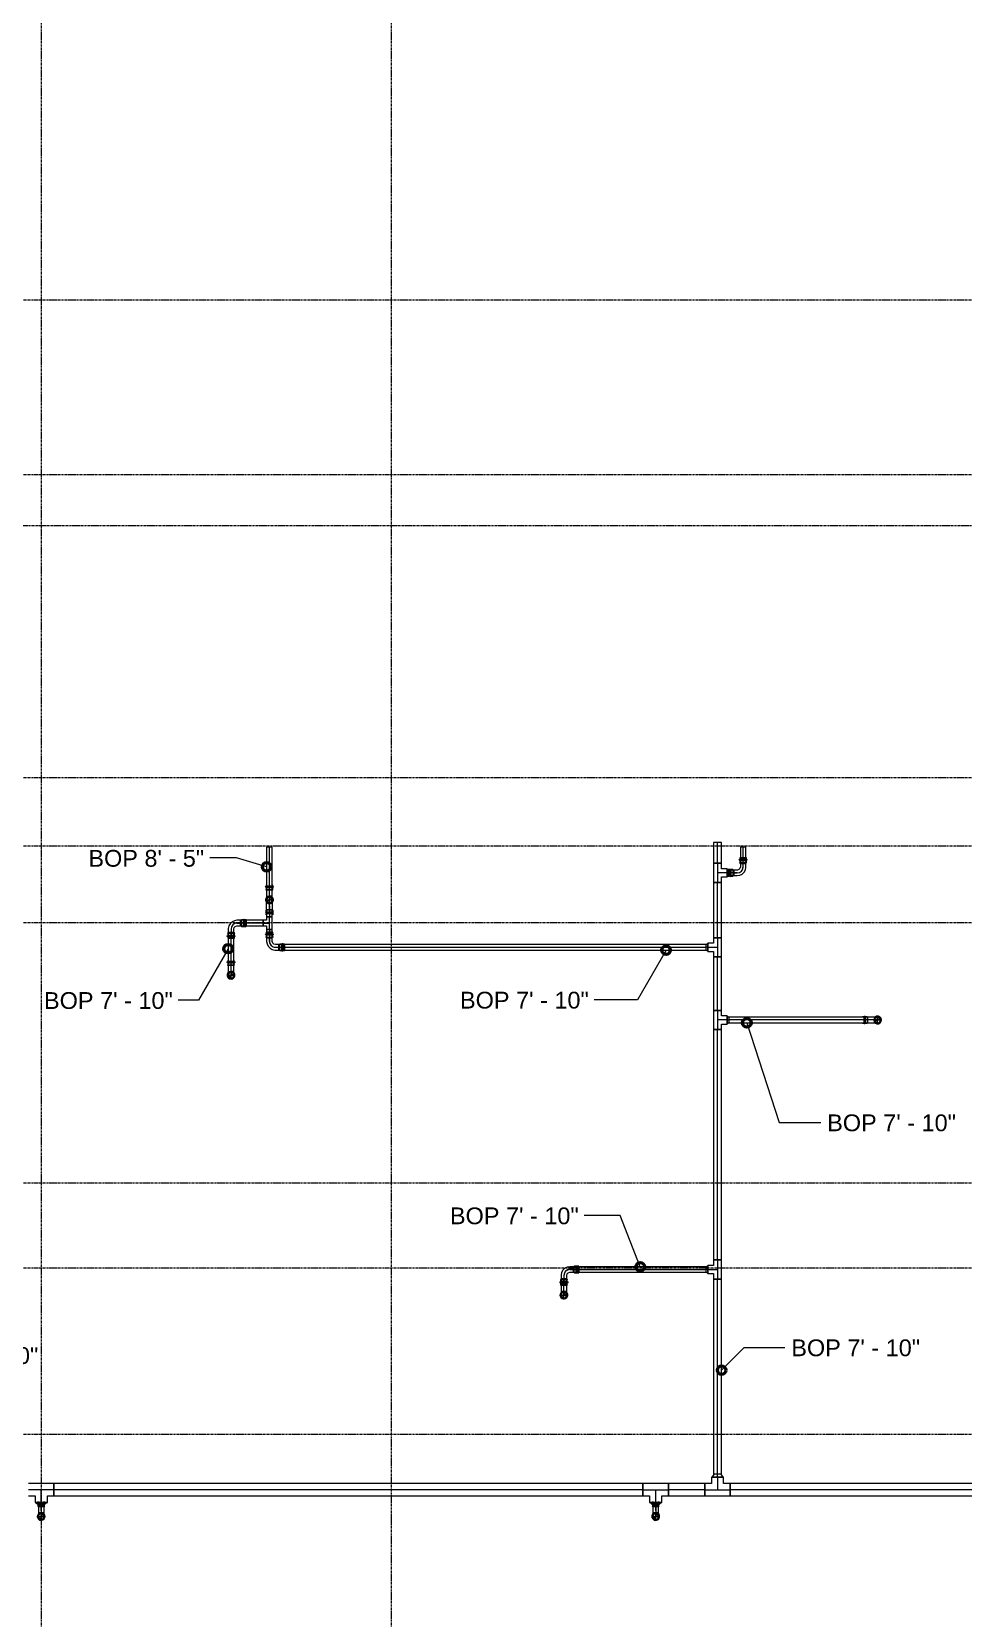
# Model space of a CAD drawing. Header units: inches. Extents: x -3679 to 241, y -496 to 1784.
# Drawn here: x -1686.2 to -1467.9, y 295.9 to 667.8 of the extents above; entities that cross this region are included whole.
import ezdxf

# ---------------------------------------------------------------- set-up
doc = ezdxf.new("R2010")
doc.units = ezdxf.units.IN
doc.header["$MEASUREMENT"] = 0
doc.linetypes.add('Grid Line', pattern=[0.875, 0.5, -0.125, 0.125, -0.125])
for name, color, linetype, lineweight in [('G-ANNO-DIMS', 251, 'Continuous', 9), ('P-PIPE', 1, 'Continuous', 9), ('P-PIPE-CNTR', 1, 'Continuous', 9), ('S-GRID', 8, 'Continuous', 9)]:
    doc.layers.add(name, color=color, linetype=linetype, lineweight=lineweight)
doc.styles.add('Arial', font='arial.ttf', dxfattribs={"height": 3.934132})

# ---------------------------------------------------------------- blocks, each defined once
blk = doc.blocks.new('Victaulic-VicPress316-Elbow 90-45deg Style P568_P571 - Standard-523083-FOURTH LEVEL')
at = {"layer": 'P-PIPE'}
for p, q in [((-3064.18, 1028.04), (-3064.52, 1028.04)), ((-3063.22, 1027.94), (-3064.52, 1027.94)), ((-3064.52, 1027.28), (-3064.52, 1027.28)), ((-3064.52, 1027.28), (-3064.52, 1027.28)), ((-3064.52, 1027.28), (-3064.52, 1027.28)), ((-3064.52, 1027.28), (-3064.52, 1027.28)), ((-3064.18, 1027.28), (-3064.18, 1027.28)), ((-3064.18, 1027.28), (-3064.18, 1027.28)), ((-3063.44, 1028.04), (-3063.89, 1028.04)), ((-3063.89, 1027.28), (-3063.89, 1027.28)), ((-3063.89, 1027.28), (-3063.89, 1027.28)), ((-3062.39, 1027.94), (-3063.33, 1027.94)), ((-3063.33, 1027.94), (-3063.33, 1027.28)), ((-3063.33, 1027.28), (-3063.33, 1027.94)), ((-3063.33, 1027.28), (-3063.33, 1026.62)), ((-3063.33, 1026.62), (-3063.33, 1027.28)), ((-3062.39, 1027.28), (-3063.33, 1027.28)), ((-3063.22, 1027.28), (-3063.22, 1027.28)), ((-3063.22, 1027.28), (-3063.22, 1027.28)), ((-3062.39, 1027.28), (-3061, 1027.28)), ((-3061, 1027.28), (-3061, 1027.28)), ((-3064.52, 1026.62), (-3063.22, 1026.62)), ((-3064.52, 1026.51), (-3064.18, 1026.51)), ((-3063.89, 1026.51), (-3063.44, 1026.51)), ((-3063.33, 1026.62), (-3062.39, 1026.62))]:
    blk.add_line(p, q, dxfattribs=at)
at = {"layer": 'P-PIPE', "flags": 128}
for points in [[(-3064.18, 1028.04), (-3064.11, 1028.17), (-3063.98, 1028.18), (-3063.89, 1028.07), (-3063.89, 1028.04)], [(-3064.18, 1028.04), (-3064.18, 1027.95), (-3064.18, 1027.7), (-3064.18, 1027.34), (-3064.18, 1027.28)], [(-3064.18, 1027.28), (-3064.18, 1027.64), (-3064.18, 1027.92), (-3064.18, 1028.04), (-3064.18, 1028.04)], [(-3064.18, 1026.51), (-3064.18, 1026.6), (-3064.18, 1026.86), (-3064.18, 1027.21), (-3064.18, 1027.28)], [(-3064.18, 1027.28), (-3064.18, 1026.91), (-3064.18, 1026.64), (-3064.18, 1026.51), (-3064.18, 1026.51)], [(-3063.89, 1028.04), (-3063.89, 1027.95), (-3063.89, 1027.7), (-3063.89, 1027.34), (-3063.89, 1027.28)], [(-3063.89, 1027.28), (-3063.89, 1027.64), (-3063.89, 1027.92), (-3063.89, 1028.04), (-3063.89, 1028.04)], [(-3063.89, 1026.51), (-3063.89, 1026.6), (-3063.89, 1026.86), (-3063.89, 1027.21), (-3063.89, 1027.28)], [(-3063.89, 1027.28), (-3063.89, 1026.91), (-3063.89, 1026.64), (-3063.89, 1026.51), (-3063.89, 1026.51)], [(-3063.44, 1028.04), (-3063.24, 1027.96), (-3063.22, 1027.94)], [(-3061, 1027.94), (-3061.09, 1027.94), (-3061.36, 1027.94), (-3061.76, 1027.94), (-3062.25, 1027.94), (-3062.39, 1027.94)], [(-3060.09, 1027.28), (-3060.18, 1027.68), (-3060.44, 1028), (-3060.81, 1028.17), (-3061.22, 1028.16), (-3061.58, 1027.98), (-3061.83, 1027.65), (-3061.91, 1027.28)], [(-3061.91, 1027.28), (-3061.82, 1026.88), (-3061.56, 1026.56), (-3061.19, 1026.39), (-3060.78, 1026.39), (-3060.42, 1026.58), (-3060.17, 1026.91), (-3060.09, 1027.28)], [(-3060.23, 1027.28), (-3060.33, 1027.64), (-3060.58, 1027.92), (-3060.93, 1028.04), (-3061.3, 1027.98), (-3061.6, 1027.75), (-3061.75, 1027.41), (-3061.77, 1027.28)], [(-3061.77, 1027.28), (-3061.67, 1026.91), (-3061.42, 1026.64), (-3061.07, 1026.51), (-3060.7, 1026.57), (-3060.4, 1026.8), (-3060.25, 1027.15), (-3060.23, 1027.28)], [(-3063.89, 1026.51), (-3063.96, 1026.39), (-3064.1, 1026.38), (-3064.18, 1026.49), (-3064.18, 1026.51)], [(-3063.22, 1026.62), (-3063.41, 1026.51), (-3063.44, 1026.51)], [(-3062.39, 1026.62), (-3061.89, 1026.62), (-3061.46, 1026.62), (-3061.15, 1026.62), (-3061.01, 1026.62), (-3061, 1026.62)]]:
    blk.add_lwpolyline(points, dxfattribs=at)
at = {"layer": 'P-PIPE'}
for radius, start, end in [(0.767, 0, 180), (0.766, 0, 180), (0.766, 0, 180), (0.766, 180, 0), (0.767, 180, 0), (0.767, 180, 0), (0.657, 0, 180), (0.657, 0, 180), (0.657, 90, 180), (0.658, 180, 0), (0.658, 180, 0), (0.657, 180, 270), (0.658, 0, 90), (0.658, 270, 0)]:
    blk.add_arc((-3061, 1027.28), radius, start, end, dxfattribs=at)
blk = doc.blocks.new('Victaulic-VicPress316-Elbow 90-45deg Style P568_P571 - Standard-V1-FOURTH LEVEL')
at = {"layer": 'P-PIPE'}
for p, q in [((-3.18, 0.77), (-3.52, 0.77)), ((-3.52, 0.77), (-3.52, -0.77)), ((-3.52, -0.77), (-3.52, 0.77)), ((-2.22, 0.66), (-3.52, 0.66)), ((-3.52, -0.66), (-3.52, 0.66)), ((-3.52, 0.66), (-3.52, -0.66)), ((-3.18, -0.77), (-3.18, 0.77)), ((-3.18, 0.77), (-3.18, -0.77)), ((-2.44, 0.77), (-2.89, 0.77)), ((-2.89, -0.77), (-2.89, 0.77)), ((-2.89, 0.77), (-2.89, -0.77)), ((-1.39, 0.66), (-2.33, 0.66)), ((-2.33, 0), (-2.33, 0.66)), ((-2.33, 0.66), (-2.33, 0)), ((-2.22, -0.66), (-2.22, 0.66)), ((-2.22, 0.66), (-2.22, -0.66)), ((-0.77, 3.52), (-0.77, 3.18)), ((0.77, 3.52), (-0.77, 3.52)), ((-0.77, 3.52), (0.77, 3.52)), ((-0.77, 3.18), (0.77, 3.18)), ((0.77, 3.18), (-0.77, 3.18)), ((-0.77, 2.89), (-0.77, 2.44)), ((-0.77, 2.89), (0.77, 2.89)), ((0.77, 2.89), (-0.77, 2.89)), ((-0.66, 3.52), (-0.66, 2.22)), ((-0.66, 3.52), (0.66, 3.52)), ((0.66, 3.52), (-0.66, 3.52)), ((-0.66, 2.33), (-0.66, 1.39)), ((0, 2.33), (-0.66, 2.33)), ((-0.66, 2.33), (0, 2.33)), ((-0.66, 2.22), (0.66, 2.22)), ((0.66, 2.22), (-0.66, 2.22)), ((0, 2.33), (0.66, 2.33)), ((0.66, 2.33), (0, 2.33)), ((0, 1.39), (0, 2.33)), ((0.66, 2.22), (0.66, 3.52)), ((0.66, 1.39), (0.66, 2.33)), ((0.77, 3.18), (0.77, 3.52)), ((0.77, 2.44), (0.77, 2.89)), ((-3.52, -0.66), (-2.22, -0.66)), ((-3.52, -0.77), (-3.18, -0.77)), ((-2.89, -0.77), (-2.44, -0.77)), ((-2.33, 0), (-2.33, -0.66)), ((-2.33, -0.66), (-2.33, 0)), ((-1.39, 0), (-2.33, 0)), ((-2.33, -0.66), (-1.39, -0.66))]:
    blk.add_line(p, q, dxfattribs=at)
at = {"layer": 'P-PIPE', "flags": 128}
for points in [[(-3.18, 0.77), (-3.11, 0.89), (-2.98, 0.9), (-2.89, 0.79), (-2.89, 0.77)], [(-3.18, 0.77), (-3.18, 0.67), (-3.18, 0.42), (-3.18, 0.07), (-3.18, -0.3), (-3.18, -0.6), (-3.18, -0.75), (-3.18, -0.77)], [(-3.18, -0.77), (-3.18, -0.67), (-3.18, -0.42), (-3.18, -0.07), (-3.18, 0.3), (-3.18, 0.6), (-3.18, 0.75), (-3.18, 0.77)], [(-2.89, -0.77), (-2.89, -0.67), (-2.89, -0.42), (-2.89, -0.07), (-2.89, 0.3), (-2.89, 0.6), (-2.89, 0.75), (-2.89, 0.77)], [(-2.89, 0.77), (-2.89, 0.67), (-2.89, 0.42), (-2.89, 0.07), (-2.89, -0.3), (-2.89, -0.6), (-2.89, -0.75), (-2.89, -0.77)], [(-2.44, 0.77), (-2.24, 0.68), (-2.22, 0.66)], [(-0.66, 1.39), (-0.75, 1.04), (-1, 0.77), (-1.35, 0.66), (-1.39, 0.66)], [(-1.39, -0.66), (-0.78, -0.56), (-0.23, -0.29), (0.22, 0.13), (0.53, 0.67), (0.65, 1.27), (0.66, 1.39)], [(-0.77, 2.89), (-0.89, 2.96), (-0.9, 3.1), (-0.79, 3.18), (-0.77, 3.18)], [(0.77, 3.18), (0.67, 3.18), (0.42, 3.18), (0.07, 3.18), (-0.3, 3.18), (-0.6, 3.18), (-0.75, 3.18), (-0.77, 3.18)], [(-0.77, 3.18), (-0.67, 3.18), (-0.42, 3.18), (-0.07, 3.18), (0.3, 3.18), (0.6, 3.18), (0.75, 3.18), (0.77, 3.18)], [(-0.77, 2.89), (-0.67, 2.89), (-0.42, 2.89), (-0.07, 2.89), (0.3, 2.89), (0.6, 2.89), (0.75, 2.89), (0.77, 2.89)], [(0.77, 2.89), (0.67, 2.89), (0.42, 2.89), (0.07, 2.89), (-0.3, 2.89), (-0.6, 2.89), (-0.75, 2.89), (-0.77, 2.89)], [(-0.66, 2.22), (-0.77, 2.41), (-0.77, 2.44)], [(0.77, 2.44), (0.68, 2.24), (0.66, 2.22)], [(0.77, 3.18), (0.89, 3.11), (0.9, 2.98), (0.79, 2.89), (0.77, 2.89)], [(-2.89, -0.77), (-2.96, -0.89), (-3.1, -0.9), (-3.18, -0.79), (-3.18, -0.77)], [(-2.22, -0.66), (-2.41, -0.77), (-2.44, -0.77)]]:
    blk.add_lwpolyline(points, dxfattribs=at)
at = {"layer": 'P-PIPE'}
blk.add_arc((-1.39, 1.39), 1.39, 270, 0, dxfattribs=at)
blk = doc.blocks.new('Victaulic-VicPress316-Elbow 90-45deg Style P568_P571 - Standard-V2-FOURTH LEVEL')
at = {"layer": 'P-PIPE'}
for p, q in [((-3203.81, 730.05), (-3203.81, 729.6)), ((-3203.81, 729.31), (-3203.81, 728.97)), ((-3203.7, 731.1), (-3203.7, 730.16)), ((-3203.7, 730.27), (-3203.7, 728.97)), ((-3203.05, 730.16), (-3203.7, 730.16)), ((-3203.7, 730.16), (-3203.05, 730.16)), ((-3203.05, 732.49), (-3203.05, 732.49)), ((-3203.05, 732.49), (-3203.05, 731.1)), ((-3203.05, 731.1), (-3203.05, 730.16)), ((-3203.05, 730.27), (-3203.05, 730.27)), ((-3203.05, 730.27), (-3203.05, 730.27)), ((-3202.39, 730.16), (-3203.05, 730.16)), ((-3203.05, 730.16), (-3202.39, 730.16)), ((-3203.05, 729.6), (-3203.05, 729.6)), ((-3203.05, 729.6), (-3203.05, 729.6)), ((-3203.05, 729.31), (-3203.05, 729.31)), ((-3203.05, 729.31), (-3203.05, 729.31)), ((-3202.39, 730.16), (-3202.39, 731.1)), ((-3202.39, 728.97), (-3202.39, 730.27)), ((-3202.28, 729.6), (-3202.28, 730.05)), ((-3202.28, 728.97), (-3202.28, 729.31)), ((-3203.05, 728.97), (-3203.05, 728.97)), ((-3203.05, 728.97), (-3203.05, 728.97)), ((-3203.05, 728.97), (-3203.05, 728.97)), ((-3203.05, 728.97), (-3203.05, 728.97))]:
    blk.add_line(p, q, dxfattribs=at)
at = {"layer": 'P-PIPE', "flags": 128}
for points in [[(-3203.05, 733.4), (-3203.45, 733.31), (-3203.76, 733.05), (-3203.94, 732.68), (-3203.93, 732.27), (-3203.75, 731.91), (-3203.42, 731.66), (-3203.05, 731.58)], [(-3203.05, 733.26), (-3203.41, 733.16), (-3203.69, 732.91), (-3203.81, 732.56), (-3203.75, 732.19), (-3203.52, 731.89), (-3203.18, 731.74), (-3203.05, 731.72)], [(-3203.05, 731.58), (-3202.65, 731.67), (-3202.33, 731.93), (-3202.15, 732.3), (-3202.16, 732.71), (-3202.35, 733.07), (-3202.67, 733.32), (-3203.05, 733.4)], [(-3203.05, 731.72), (-3202.68, 731.82), (-3202.41, 732.07), (-3202.28, 732.42), (-3202.34, 732.79), (-3202.57, 733.09), (-3202.91, 733.24), (-3203.05, 733.26)], [(-3203.81, 729.31), (-3203.93, 729.38), (-3203.94, 729.51), (-3203.83, 729.6), (-3203.81, 729.6)], [(-3203.81, 730.05), (-3203.72, 730.25), (-3203.7, 730.27)], [(-3203.81, 729.6), (-3203.72, 729.6), (-3203.47, 729.6), (-3203.11, 729.6), (-3203.05, 729.6)], [(-3203.05, 729.6), (-3203.41, 729.6), (-3203.69, 729.6), (-3203.81, 729.6), (-3203.81, 729.6)], [(-3203.81, 729.31), (-3203.72, 729.31), (-3203.47, 729.31), (-3203.11, 729.31), (-3203.05, 729.31)], [(-3203.05, 729.31), (-3203.41, 729.31), (-3203.69, 729.31), (-3203.81, 729.31), (-3203.81, 729.31)], [(-3203.7, 732.49), (-3203.7, 732.4), (-3203.7, 732.13), (-3203.7, 731.73), (-3203.7, 731.24), (-3203.7, 731.1)], [(-3202.28, 729.6), (-3202.37, 729.6), (-3202.62, 729.6), (-3202.98, 729.6), (-3203.05, 729.6)], [(-3203.05, 729.6), (-3202.68, 729.6), (-3202.41, 729.6), (-3202.28, 729.6), (-3202.28, 729.6)], [(-3202.28, 729.31), (-3202.37, 729.31), (-3202.62, 729.31), (-3202.98, 729.31), (-3203.05, 729.31)], [(-3203.05, 729.31), (-3202.68, 729.31), (-3202.41, 729.31), (-3202.28, 729.31), (-3202.28, 729.31)], [(-3202.39, 731.1), (-3202.39, 731.6), (-3202.39, 732.03), (-3202.39, 732.34), (-3202.39, 732.48), (-3202.39, 732.49)], [(-3202.39, 730.27), (-3202.28, 730.08), (-3202.28, 730.05)], [(-3202.28, 729.6), (-3202.16, 729.53), (-3202.15, 729.39), (-3202.26, 729.31), (-3202.28, 729.31)]]:
    blk.add_lwpolyline(points, dxfattribs=at)
at = {"layer": 'P-PIPE'}
for radius, start, end in [(0.767, 90, 270), (0.767, 90, 270), (0.767, 90, 270), (0.658, 90, 270), (0.658, 90, 270), (0.658, 90, 180), (0.766, 270, 90), (0.766, 270, 90), (0.766, 270, 90), (0.658, 270, 90), (0.657, 270, 90), (0.658, 0, 90), (0.658, 180, 270), (0.658, 270, 0)]:
    blk.add_arc((-3203.05, 732.49), radius, start, end, dxfattribs=at)

msp = doc.modelspace()

# ---------------------------------------------------------------- linework, layer by layer
at = {"layer": 'G-ANNO-DIMS'}
for p, q in [((-1638.21, 474.14), (-1644.52, 474.14)), ((-1631.17, 472.04), (-1638.21, 474.14)), ((-1640.17, 452.86), (-1647.13, 440.8)), ((-1537.58, 452.52), (-1544.29, 440.89)), ((-1647.13, 440.8), (-1651.88, 440.8)), ((-1544.29, 440.89), (-1554.4, 440.89)), ((-1518.66, 435.48), (-1511.04, 412.13)), ((-1511.04, 412.13), (-1501.32, 412.13)), ((-1548.35, 390.32), (-1556.76, 390.32)), ((-1543.62, 378.29), (-1548.35, 390.32)), ((-1524.56, 354.06), (-1519.25, 359.38)), ((-1519.25, 359.38), (-1509.73, 359.38))]:
    msp.add_line(p, q, dxfattribs=at)
at = {"layer": 'G-ANNO-DIMS', "lineweight": 50}
for centre in [(-1631.17, 472.04), (-1640.17, 452.86), (-1537.58, 452.52), (-1518.66, 435.48), (-1543.62, 378.29), (-1524.56, 354.06)]:
    msp.add_circle(centre, 1, dxfattribs=at)
at = {"layer": 'P-PIPE'}
for p, q in [((-1631.17, 476.64), (-1631.17, 466.64)), ((-1629.86, 476.64), (-1631.17, 476.64)), ((-1629.86, 466.64), (-1629.86, 476.64)), ((-1526.46, 477.75), (-1526.46, 472.88)), ((-1524.56, 477.75), (-1526.46, 477.75)), ((-1524.56, 472.88), (-1524.56, 477.75)), ((-1520.17, 476.64), (-1520.17, 472.97)), ((-1518.86, 476.64), (-1520.17, 476.64)), ((-1518.86, 472.97), (-1518.86, 476.64)), ((-1526.47, 472.88), (-1526.47, 468.39)), ((-1524.56, 472.88), (-1526.47, 472.88)), ((-1526.47, 472.88), (-1524.56, 472.88)), ((-1524.56, 472.88), (-1526.46, 472.88)), ((-1524.56, 471.59), (-1524.56, 472.88)), ((-1518.86, 472.97), (-1520.17, 472.97)), ((-1523.27, 471.59), (-1524.56, 471.59)), ((-1524.56, 468.39), (-1524.56, 469.68)), ((-1524.56, 469.68), (-1523.27, 469.68)), ((-1523.27, 471.59), (-1523.27, 469.68)), ((-1523.27, 469.68), (-1523.27, 471.59)), ((-1522.86, 471.2), (-1523.27, 471.45)), ((-1523.27, 469.82), (-1522.86, 470.07)), ((-1521.84, 471.29), (-1522.86, 471.29)), ((-1522.86, 471.29), (-1522.86, 469.98)), ((-1522.86, 469.98), (-1521.84, 469.98)), ((-1521.84, 471.29), (-1521.84, 469.98)), ((-1629.86, 466.64), (-1631.17, 466.64)), ((-1524.56, 468.39), (-1526.47, 468.39)), ((-1526.47, 468.39), (-1524.56, 468.39)), ((-1526.46, 468.39), (-1526.46, 455.43)), ((-1524.56, 468.39), (-1526.46, 468.39)), ((-1524.56, 455.43), (-1524.56, 468.39)), ((-1631.17, 461.98), (-1631.17, 460.35)), ((-1631.17, 461.98), (-1629.86, 461.98)), ((-1629.86, 460.35), (-1629.86, 461.98)), ((-1632.01, 459.51), (-1637.18, 459.51)), ((-1637.18, 459.51), (-1637.18, 458.19)), ((-1637.18, 458.19), (-1632.01, 458.19)), ((-1632.01, 459.51), (-1632.01, 458.19)), ((-1631.17, 459.51), (-1632.01, 459.51)), ((-1632.01, 458.19), (-1632.01, 459.51)), ((-1632.01, 459.51), (-1632.01, 458.19)), ((-1632.01, 458.19), (-1631.17, 458.19)), ((-1631.17, 460.35), (-1631.17, 459.51)), ((-1631.17, 460.35), (-1629.86, 460.35)), ((-1629.86, 460.35), (-1631.17, 460.35)), ((-1631.17, 460.35), (-1629.86, 460.35)), ((-1631.17, 458.19), (-1631.17, 457.36)), ((-1629.86, 457.36), (-1629.86, 460.35)), ((-1640.17, 456.52), (-1640.17, 448.97)), ((-1638.86, 456.52), (-1640.17, 456.52)), ((-1638.86, 448.97), (-1638.86, 456.52)), ((-1631.17, 457.36), (-1631.17, 455.51)), ((-1631.17, 457.36), (-1629.86, 457.36)), ((-1631.17, 457.36), (-1629.86, 457.36)), ((-1629.86, 457.36), (-1631.17, 457.36)), ((-1631.17, 455.51), (-1629.86, 455.51)), ((-1629.86, 455.51), (-1629.86, 457.36)), ((-1528.17, 453.84), (-1628.18, 453.84)), ((-1628.18, 452.52), (-1628.18, 453.84)), ((-1527.76, 453.99), (-1528.17, 453.74)), ((-1528.17, 452.52), (-1528.17, 453.84)), ((-1526.47, 454.13), (-1527.76, 454.13)), ((-1527.76, 454.13), (-1527.76, 452.23)), ((-1527.76, 452.23), (-1527.76, 454.13)), ((-1526.47, 455.43), (-1526.47, 454.13)), ((-1526.47, 455.43), (-1524.56, 455.43)), ((-1524.56, 455.43), (-1526.47, 455.43)), ((-1524.56, 455.43), (-1526.46, 455.43)), ((-1524.56, 450.94), (-1524.56, 455.43)), ((-1628.18, 452.52), (-1528.17, 452.52)), ((-1528.17, 452.62), (-1527.76, 452.37)), ((-1527.76, 452.23), (-1526.47, 452.23)), ((-1526.47, 452.23), (-1526.47, 450.94)), ((-1526.47, 450.94), (-1524.56, 450.94)), ((-1524.56, 450.94), (-1526.47, 450.94)), ((-1526.46, 450.94), (-1526.46, 438.38)), ((-1524.56, 450.94), (-1526.46, 450.94)), ((-1524.56, 438.38), (-1524.56, 450.94)), ((-1638.86, 448.97), (-1640.17, 448.97)), ((-1526.47, 438.38), (-1526.47, 433.89)), ((-1524.56, 438.38), (-1526.47, 438.38)), ((-1526.47, 438.38), (-1524.56, 438.38)), ((-1524.56, 438.38), (-1526.46, 438.38)), ((-1524.56, 437.09), (-1524.56, 438.38)), ((-1523.27, 437.09), (-1524.56, 437.09)), ((-1523.27, 437.09), (-1523.27, 435.18)), ((-1523.27, 435.18), (-1523.27, 437.09)), ((-1522.86, 436.7), (-1523.27, 436.95)), ((-1523.27, 435.32), (-1522.86, 435.57)), ((-1490.34, 436.79), (-1522.86, 436.79)), ((-1522.86, 436.79), (-1522.86, 435.48)), ((-1522.86, 435.48), (-1490.34, 435.48)), ((-1490.34, 436.79), (-1490.34, 435.48)), ((-1524.56, 433.89), (-1526.47, 433.89)), ((-1526.47, 433.89), (-1524.56, 433.89)), ((-1526.46, 433.89), (-1526.46, 379.88)), ((-1524.56, 433.89), (-1526.46, 433.89)), ((-1524.56, 433.89), (-1524.56, 435.18)), ((-1524.56, 435.18), (-1523.27, 435.18)), ((-1524.56, 379.88), (-1524.56, 433.89)), ((-1526.47, 379.88), (-1526.47, 378.59)), ((-1526.47, 379.88), (-1524.56, 379.88)), ((-1524.56, 379.88), (-1526.47, 379.88)), ((-1524.56, 379.88), (-1526.46, 379.88)), ((-1524.56, 375.39), (-1524.56, 379.88)), ((-1528.17, 378.29), (-1559.18, 378.29)), ((-1559.18, 376.98), (-1559.18, 378.29)), ((-1559.18, 376.98), (-1528.17, 376.98)), ((-1527.76, 378.45), (-1528.17, 378.2)), ((-1528.17, 376.98), (-1528.17, 378.29)), ((-1528.17, 377.07), (-1527.76, 376.82)), ((-1526.47, 378.59), (-1527.76, 378.59)), ((-1527.76, 378.59), (-1527.76, 376.68)), ((-1527.76, 376.68), (-1527.76, 378.59)), ((-1527.76, 376.68), (-1526.47, 376.68)), ((-1526.47, 376.68), (-1526.47, 375.39)), ((-1562.17, 375.31), (-1562.17, 373.97)), ((-1560.86, 375.31), (-1562.17, 375.31)), ((-1560.86, 373.97), (-1562.17, 373.97)), ((-1560.86, 373.97), (-1560.86, 375.31)), ((-1526.47, 375.39), (-1524.56, 375.39)), ((-1524.56, 375.39), (-1526.47, 375.39)), ((-1526.46, 375.39), (-1526.46, 329.65)), ((-1524.56, 375.39), (-1526.46, 375.39)), ((-1524.56, 329.65), (-1524.56, 375.39)), ((-1681.01, 327.44), (-1686.99, 327.44)), ((-1542.99, 327.44), (-1681.01, 327.44)), ((-1681.01, 327.44), (-1681.01, 324.56)), ((-1681.01, 324.56), (-1681.01, 327.44)), ((-1681.01, 327.44), (-1681.01, 324.56)), ((-1537.01, 327.44), (-1542.99, 327.44)), ((-1542.99, 324.56), (-1542.99, 327.44)), ((-1542.99, 327.44), (-1542.99, 324.56)), ((-1542.99, 327.44), (-1542.99, 324.56)), ((-1537.01, 324.56), (-1537.01, 327.44)), ((-1537.01, 327.44), (-1537.01, 324.56)), ((-1528.51, 327.44), (-1537.01, 327.44)), ((-1537.01, 327.44), (-1537.01, 324.56)), ((-1528.51, 327.44), (-1528.51, 324.56)), ((-1526.95, 327.44), (-1528.51, 327.44)), ((-1528.51, 327.44), (-1528.51, 324.56)), ((-1528.51, 324.56), (-1528.51, 327.44)), ((-1526.95, 328.99), (-1526.95, 327.44)), ((-1526.95, 328.99), (-1524.08, 328.99)), ((-1524.08, 328.99), (-1526.95, 328.99)), ((-1526.33, 329.65), (-1526.83, 328.99)), ((-1524.56, 329.65), (-1526.46, 329.65)), ((-1524.2, 328.99), (-1524.7, 329.65)), ((-1524.08, 327.44), (-1524.08, 328.99)), ((-1522.52, 327.44), (-1524.08, 327.44)), ((-1522.52, 327.44), (-1522.52, 324.56)), ((-1522.52, 324.56), (-1522.52, 327.44)), ((-1396.62, 327.44), (-1522.52, 327.44)), ((-1522.52, 327.44), (-1522.52, 324.56)), ((-1686.99, 324.56), (-1685.44, 324.56)), ((-1685.44, 324.56), (-1685.44, 323.01)), ((-1682.56, 324.56), (-1681.01, 324.56)), ((-1682.56, 323.01), (-1682.56, 324.56)), ((-1681.01, 324.56), (-1542.99, 324.56)), ((-1542.99, 324.56), (-1541.44, 324.56)), ((-1541.44, 324.56), (-1541.44, 323.01)), ((-1538.56, 324.56), (-1537.01, 324.56)), ((-1538.56, 323.01), (-1538.56, 324.56)), ((-1537.01, 324.56), (-1528.51, 324.56)), ((-1528.51, 324.56), (-1522.52, 324.56)), ((-1522.52, 324.56), (-1396.62, 324.56)), ((-1682.56, 323.01), (-1685.44, 323.01)), ((-1685.44, 323.01), (-1682.56, 323.01)), ((-1685.31, 323.01), (-1684.56, 322.35)), ((-1684.66, 322.35), (-1684.66, 322.07)), ((-1684.66, 322.35), (-1683.34, 322.35)), ((-1684.66, 322.07), (-1683.34, 322.07)), ((-1683.44, 322.35), (-1682.69, 323.01)), ((-1683.34, 322.07), (-1683.34, 322.35)), ((-1541.44, 323.01), (-1538.56, 323.01)), ((-1538.56, 323.01), (-1541.44, 323.01)), ((-1541.31, 323.01), (-1540.56, 322.35)), ((-1540.66, 322.35), (-1540.66, 322.07)), ((-1539.34, 322.35), (-1540.66, 322.35)), ((-1539.34, 322.07), (-1540.66, 322.07)), ((-1539.44, 322.35), (-1538.69, 323.01)), ((-1539.34, 322.07), (-1539.34, 322.35))]:
    msp.add_line(p, q, dxfattribs=at)
for centre, radius, start, end in [((-1630.51, 464.31), 0.658, 0, 180), ((-1630.51, 464.64), 0.329, 270, 90), ((-1630.51, 464.31), 0.657, 180, 0), ((-1630.51, 463.98), 0.329, 90, 270), ((-1639.51, 446.64), 0.657, 0, 180), ((-1639.51, 446.64), 0.658, 180, 0), ((-1639.51, 446.31), 0.329, 90, 270), ((-1639.51, 446.96), 0.329, 270, 90), ((-1488.01, 436.14), 0.658, 0, 180), ((-1488.01, 436.14), 0.658, 180, 0), ((-1488.01, 435.81), 0.329, 90, 270), ((-1488.01, 436.46), 0.329, 270, 90), ((-1561.51, 371.64), 0.657, 0, 180), ((-1561.51, 371.96), 0.329, 270, 90), ((-1561.51, 371.64), 0.658, 180, 0), ((-1561.51, 371.31), 0.329, 90, 270), ((-1684, 319.74), 0.658, 0, 180), ((-1684, 320.07), 0.329, 270, 90), ((-1540, 319.74), 0.657, 0, 180), ((-1540, 320.07), 0.329, 270, 90), ((-1684, 319.74), 0.657, 180, 0), ((-1684, 319.41), 0.329, 90, 270), ((-1540, 319.74), 0.658, 180, 0), ((-1540, 319.41), 0.329, 90, 270)]:
    msp.add_arc(centre, radius, start, end, dxfattribs=at)
at = {"layer": 'P-PIPE-CNTR'}
for p, q in [((-1630.51, 466.64), (-1630.51, 476.64)), ((-1630.51, 466.64), (-1630.51, 476.64)), ((-1525.51, 472.88), (-1525.51, 477.75)), ((-1525.51, 472.88), (-1525.51, 477.75)), ((-1519.51, 472.97), (-1519.51, 476.64)), ((-1519.51, 472.97), (-1519.51, 476.64)), ((-1525.51, 472.88), (-1525.51, 468.39)), ((-1519.51, 472.03), (-1519.51, 474.16)), ((-1519.51, 472.03), (-1519.51, 472.97)), ((-1523.27, 470.64), (-1525.51, 470.64)), ((-1523.27, 470.64), (-1522.86, 470.64)), ((-1521.84, 470.64), (-1522.86, 470.64)), ((-1521.84, 470.64), (-1522.86, 470.64)), ((-1521.84, 470.64), (-1520.91, 470.64)), ((-1630.51, 465.7), (-1630.51, 467.83)), ((-1630.51, 465.7), (-1630.51, 466.64)), ((-1630.51, 464.31), (-1630.51, 465.7)), ((-1630.51, 463.31), (-1630.51, 465.31)), ((-1525.51, 455.43), (-1525.51, 468.39)), ((-1525.51, 455.43), (-1525.51, 468.39)), ((-1631.51, 464.31), (-1629.51, 464.31)), ((-1630.51, 462.91), (-1630.51, 464.31)), ((-1630.51, 461.98), (-1630.51, 462.91)), ((-1630.51, 461.98), (-1630.51, 460.35)), ((-1630.51, 461.98), (-1630.51, 460.35)), ((-1637.18, 458.85), (-1638.12, 458.85)), ((-1632.01, 458.85), (-1637.18, 458.85)), ((-1632.01, 458.85), (-1637.18, 458.85)), ((-1632.01, 458.85), (-1630.51, 458.85)), ((-1630.51, 457.36), (-1630.51, 460.35)), ((-1639.51, 457.46), (-1639.51, 456.52)), ((-1639.51, 457.46), (-1639.51, 455.33)), ((-1639.51, 448.97), (-1639.51, 456.52)), ((-1639.51, 448.97), (-1639.51, 456.52)), ((-1630.51, 457.36), (-1630.51, 455.51)), ((-1630.51, 457.36), (-1630.51, 455.51)), ((-1630.51, 455.51), (-1630.51, 454.58)), ((-1525.51, 455.43), (-1525.51, 450.94)), ((-1639.51, 448.03), (-1639.51, 450.16)), ((-1629.12, 453.18), (-1628.18, 453.18)), ((-1629.12, 453.18), (-1626.99, 453.18)), ((-1628.18, 453.18), (-1528.17, 453.18)), ((-1628.18, 453.18), (-1528.17, 453.18)), ((-1527.76, 453.18), (-1528.17, 453.18)), ((-1527.76, 453.18), (-1525.51, 453.18)), ((-1525.51, 438.38), (-1525.51, 450.94)), ((-1525.51, 438.38), (-1525.51, 450.94)), ((-1640.51, 446.64), (-1638.51, 446.64)), ((-1639.51, 448.03), (-1639.51, 448.97)), ((-1639.51, 446.64), (-1639.51, 448.03)), ((-1639.51, 445.64), (-1639.51, 447.64)), ((-1525.51, 438.38), (-1525.51, 433.89)), ((-1523.27, 436.14), (-1525.51, 436.14)), ((-1523.27, 436.14), (-1522.86, 436.14)), ((-1490.34, 436.14), (-1522.86, 436.14)), ((-1490.34, 436.14), (-1522.86, 436.14)), ((-1489.41, 436.14), (-1491.53, 436.14)), ((-1489.41, 436.14), (-1490.34, 436.14)), ((-1488.01, 436.14), (-1489.41, 436.14)), ((-1489.01, 436.14), (-1487.01, 436.14)), ((-1488.01, 435.14), (-1488.01, 437.14)), ((-1525.51, 379.88), (-1525.51, 433.89)), ((-1525.51, 379.88), (-1525.51, 433.89)), ((-1525.51, 379.88), (-1525.51, 375.39)), ((-1561.51, 376.24), (-1561.51, 375.31)), ((-1561.51, 376.24), (-1561.51, 374.12)), ((-1559.18, 377.64), (-1560.12, 377.64)), ((-1559.18, 377.64), (-1528.17, 377.64)), ((-1559.18, 377.64), (-1528.17, 377.64)), ((-1527.76, 377.64), (-1528.17, 377.64)), ((-1527.76, 377.64), (-1525.51, 377.64)), ((-1561.51, 373.97), (-1561.51, 375.31)), ((-1561.51, 373.97), (-1561.51, 375.31)), ((-1561.51, 373.03), (-1561.51, 375.16)), ((-1561.51, 373.03), (-1561.51, 373.97)), ((-1561.51, 371.64), (-1561.51, 373.03)), ((-1561.51, 370.64), (-1561.51, 372.64)), ((-1525.51, 329.65), (-1525.51, 375.39)), ((-1525.51, 329.65), (-1525.51, 375.39)), ((-1562.51, 371.64), (-1560.51, 371.64)), ((-1525.51, 328.99), (-1525.51, 329.65)), ((-1525.51, 328.99), (-1525.51, 326)), ((-1681.01, 326), (-1686.99, 326)), ((-1684, 323.01), (-1684, 326)), ((-1542.99, 326), (-1681.01, 326)), ((-1542.99, 326), (-1681.01, 326)), ((-1542.99, 326), (-1537.01, 326)), ((-1540, 323.01), (-1540, 326)), ((-1528.51, 326), (-1537.01, 326)), ((-1528.51, 326), (-1537.01, 326)), ((-1528.51, 326), (-1522.52, 326)), ((-1396.62, 326), (-1522.52, 326)), ((-1396.62, 326), (-1522.52, 326)), ((-1684, 323.01), (-1684, 322.35)), ((-1684, 322.35), (-1684, 322.07)), ((-1684, 322.35), (-1684, 322.07)), ((-1684, 322.07), (-1684, 321.14)), ((-1684, 321.14), (-1684, 319.74)), ((-1684, 318.74), (-1684, 320.74)), ((-1540, 323.01), (-1540, 322.35)), ((-1540, 322.07), (-1540, 322.35)), ((-1540, 322.07), (-1540, 322.35)), ((-1540, 322.07), (-1540, 321.14)), ((-1540, 321.14), (-1540, 319.74)), ((-1540, 318.74), (-1540, 320.74)), ((-1685, 319.74), (-1683, 319.74)), ((-1684, 319.74), (-1684, 319.74)), ((-1541, 319.74), (-1539, 319.74))]:
    msp.add_line(p, q, dxfattribs=at)
for centre, start, end in [((-1520.91, 472.03), 270, 0), ((-1638.12, 457.46), 90, 180), ((-1629.12, 454.58), 180, 270), ((-1560.12, 376.24), 90, 180)]:
    msp.add_arc(centre, 1.39, start, end, dxfattribs=at)
at = {"layer": 'S-GRID', "linetype": 'Grid Line'}
for p, q in [((-1684, 1771.74), (-1684, -484.26)), ((-1602, 1771.74), (-1602, -484.26)), ((-3666.39, 605), (228, 605)), ((-3666.39, 564), (228, 564)), ((228, 552), (-3666.39, 552)), ((-3666.39, 493), (228, 493)), ((-3666.39, 477), (228, 477)), ((-3666.39, 459), (228, 459)), ((-3666.39, 398), (228, 398)), ((-3666.39, 378), (228, 378)), ((-3666.39, 339), (226, 339))]:
    msp.add_line(p, q, dxfattribs=at)

# ---------------------------------------------------------------- block references
at = {"layer": 'P-PIPE'}
msp.add_blockref('Victaulic-VicPress316-Elbow 90-45deg Style P568_P571 - Standard-V1-FOURTH LEVEL', (-1519.51, 470.64), dxfattribs=at)
for name, p, rotation in [('Victaulic-VicPress316-Elbow 90-45deg Style P568_P571 - Standard-V2-FOURTH LEVEL', (-4833.56, 1196.8), 180), ('Victaulic-VicPress316-Elbow 90-45deg Style P568_P571 - Standard-V1-FOURTH LEVEL', (-1639.51, 458.85), 180.0000022588727), ('Victaulic-VicPress316-Elbow 90-45deg Style P568_P571 - Standard-V1-FOURTH LEVEL', (-1630.51, 453.18), 270), ('Victaulic-VicPress316-Elbow 90-45deg Style P568_P571 - Standard-V2-FOURTH LEVEL', (-4842.56, 1179.13), 180), ('Victaulic-VicPress316-Elbow 90-45deg Style P568_P571 - Standard-V2-FOURTH LEVEL', (-2220.5, -2766.91), 270), ('Victaulic-VicPress316-Elbow 90-45deg Style P568_P571 - Standard-V1-FOURTH LEVEL', (-1561.51, 377.64), 180), ('Victaulic-VicPress316-Elbow 90-45deg Style P568_P571 - Standard-V2-FOURTH LEVEL', (-4764.56, 1104.13), 180), ('Victaulic-VicPress316-Elbow 90-45deg Style P568_P571 - Standard-523083-FOURTH LEVEL', (-2711.28, -2741.26), 270), ('Victaulic-VicPress316-Elbow 90-45deg Style P568_P571 - Standard-523083-FOURTH LEVEL', (-2567.28, -2741.26), 270)]:
    msp.add_blockref(name, p, dxfattribs=dict(at, rotation=rotation))
at = {"layer": 'P-PIPE', "extrusion": (0, 0, -1), "rotation": 90}
msp.add_blockref('Victaulic-VicPress316-Elbow 90-45deg Style P568_P571 - Standard-523083-FOURTH LEVEL', (2657.79, 3525.31), dxfattribs=at)

# ---------------------------------------------------------------- texts
at = {"layer": 'G-ANNO-DIMS', "char_height": 3.9341, "attachment_point": 1, "line_spacing_factor": 0.938532, "style": 'Arial'}
for s, insert, width in [('BOP 8\' - 5"', (-1672.94, 476.01), 32.304), ('BOP 7\' - 10"', (-1683.34, 442.67), 35.952), ('BOP 7\' - 10"', (-1585.86, 442.76), 35.952), ('BOP 7\' - 10"', (-1499.82, 414), 35.952), ('BOP 7\' - 10"', (-1588.22, 392.19), 35.952), ('BOP 7\' - 10"', (-1508.23, 361.25), 35.952), ('BOP 7\' - 10"', (-1714.86, 359.43), 35.952)]:
    msp.add_mtext(s, dxfattribs=dict(at, insert=insert, width=width))

doc.saveas('drawing.dxf')
